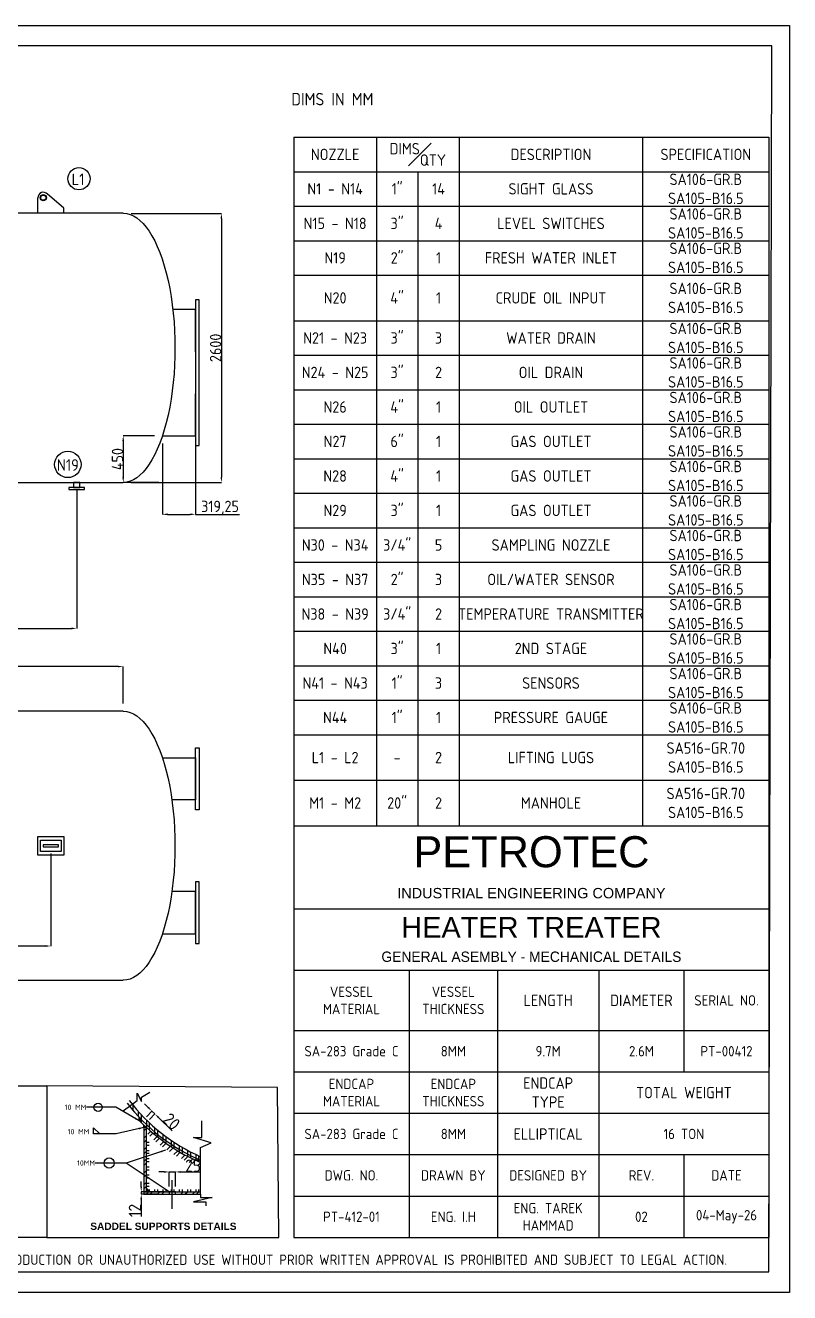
# Model space of a CAD drawing. Header units: inches. Extents: x 24244 to 45259, y -33 to 12215.
# Drawn here: x 37875 to 45259, y -33 to 12215 of the extents above; entities that cross this region are included whole.
import ezdxf

# ---------------------------------------------------------------- set-up
doc = ezdxf.new("R2010")
doc.units = ezdxf.units.IN
doc.header["$LTSCALE"] = 40
doc.header["$MEASUREMENT"] = 0
doc.linetypes.add('CENTER', pattern=[50.8, 31.75, -6.35, 6.35, -6.35])
doc.linetypes.add('CENTER2', pattern=[1.125, 0.75, -0.125, 0.125, -0.125])
doc.layers.add('fitting', color=7, linetype='CENTER2')
doc.styles.add('Annotative', font='arial.ttf')
doc.styles.get("Standard").update_dxf_attribs({"font": 'isocp.shx', "height": 110, "bigfont": '@extfont2.shx'})
doc.dimstyles.new('ISO-25', dxfattribs={"dimtxt": 120, "dimasz": 50, "dimexe": 1.25, "dimexo": 75, "dimtad": 1, "dimtxsty": 'Standard', "dimcen": 0, "dimclrd": 1, "dimclre": 1, "dimclrt": 1, "dimazin": 0, "dimtfac": 1, "dimtmove": 0, "dimatfit": 3, "dimfxl": 1, "dimtfillclr": 1, "dimarcsym": 0})
pattern_1 = [(90, (29312.91, 469.44), (-79.375, 7e-15), []), (90, (29284.846, 497.5), (-79.375, 7e-15), [])]
pattern_2 = [(45, (29312.91, 469.44), (-56.1266, 56.1266), []), (45, (29312.91, 509.125), (-56.1266, 56.1266), [])]

# ---------------------------------------------------------------- blocks, each defined once
blk = doc.blocks.new('*D11')
at = {"color": 1, "lineweight": -2, "ltscale": 0.25, "transparency": 16777216}
for p, q in [((39062, 1757), (39026, 1792)), ((39045, 1668), (39099, 1723)), ((39098, 1722), (39126, 1695)), ((39073, 1641), (39127, 1695)), ((39161, 1660), (39295, 1530))]:
    blk.add_line(p, q, dxfattribs=at)
at = {"color": 1, "ltscale": 0.25, "transparency": 16777216}
for points in [[(39068, 1763), (39056, 1751), (39098, 1722)], [(39167, 1666), (39156, 1654), (39126, 1695)]]:
    blk.add_solid(points, dxfattribs=at)
at = {"layer": 'Defpoints', "color": 0, "ltscale": 0.25, "transparency": 16777216}
for p in [(38993, 1614), (39126, 1695), (39021, 1587)]:
    blk.add_point(p, dxfattribs=at)
at = {"color": 1, "ltscale": 0.25, "transparency": 16777216, "insert": (39288, 1621), "char_height": 120, "attachment_point": 5, "rotation": 315.7765}
blk.add_mtext('20', dxfattribs=at)
blk = doc.blocks.new('*D7')
at = {"color": 1, "lineweight": -2, "ltscale": 0.25, "transparency": 16777216}
for p, q in [((38995, 993), (38995, 1043)), ((39220, 943), (38993, 943)), ((39160, 919), (38993, 919)), ((38995, 943), (38995, 919)), ((38995, 869), (38995, 702))]:
    blk.add_line(p, q, dxfattribs=at)
at = {"color": 1, "ltscale": 0.25, "transparency": 16777216}
for points in [[(38986, 993), (39003, 993), (38995, 943)], [(38986, 869), (39003, 869), (38995, 919)]]:
    blk.add_solid(points, dxfattribs=at)
at = {"layer": 'Defpoints', "color": 0, "ltscale": 0.25, "transparency": 16777216}
for p in [(38995, 919), (39235, 919), (39295, 943)]:
    blk.add_point(p, dxfattribs=at)
at = {"color": 1, "ltscale": 0.25, "transparency": 16777216, "insert": (38934, 761), "char_height": 120, "attachment_point": 5, "rotation": 90}
blk.add_mtext('12', dxfattribs=at)
blk = doc.blocks.new('*D25')
at = {"color": 1, "lineweight": -2, "ltscale": 0.01, "transparency": 16777216}
for p, q in [((39215, 1134), (39165, 1134)), ((39265, 994), (39265, 1135)), ((39265, 1134), (39325, 1134)), ((39325, 994), (39325, 1135)), ((39375, 1134), (39566, 1134))]:
    blk.add_line(p, q, dxfattribs=at)
at = {"color": 1, "ltscale": 0.01, "transparency": 16777216}
for points in [[(39215, 1142), (39215, 1125), (39265, 1134)], [(39375, 1142), (39375, 1125), (39325, 1134)]]:
    blk.add_solid(points, dxfattribs=at)
at = {"layer": 'Defpoints', "color": 0, "ltscale": 0.01, "transparency": 16777216}
for p in [(39325, 1134), (39265, 919), (39325, 919)]:
    blk.add_point(p, dxfattribs=at)
at = {"color": 1, "ltscale": 0.01, "transparency": 16777216, "insert": (39495, 1194), "char_height": 120, "attachment_point": 5}
blk.add_mtext('25', dxfattribs=at)
blk = doc.blocks.new('*D82')
at = {"color": 1, "lineweight": -2, "transparency": 16777216}
for p, q in [((29121, 7723), (29121, 6386)), ((38371, 7723), (38371, 6386)), ((29171, 6387), (38321, 6387))]:
    blk.add_line(p, q, dxfattribs=at)
at = {"color": 1, "transparency": 16777216}
for points in [[(29171, 6395), (29171, 6378), (29121, 6387)], [(38321, 6395), (38321, 6378), (38371, 6387)]]:
    blk.add_solid(points, dxfattribs=at)
at = {"layer": 'Defpoints', "color": 0, "transparency": 16777216}
for p in [(29121, 7798), (38371, 7798), (38371, 6387)]:
    blk.add_point(p, dxfattribs=at)
at = {"color": 1, "transparency": 16777216, "insert": (33790, 6447), "char_height": 120, "attachment_point": 5}
blk.add_mtext('9250', dxfattribs=at)
blk = doc.blocks.new('*D190')
at = {"color": 1, "lineweight": -2, "transparency": 16777216}
for p, q in [((38896, 10398), (39770, 10398)), ((39769, 10348), (39769, 7848)), ((38896, 7798), (39770, 7798))]:
    blk.add_line(p, q, dxfattribs=at)
at = {"color": 1, "transparency": 16777216}
for points in [[(39761, 10348), (39777, 10348), (39769, 10398)], [(39761, 7848), (39777, 7848), (39769, 7798)]]:
    blk.add_solid(points, dxfattribs=at)
at = {"layer": 'Defpoints', "color": 0, "transparency": 16777216}
for p in [(38821, 10398), (38821, 7798), (39769, 7798)]:
    blk.add_point(p, dxfattribs=at)
at = {"color": 1, "transparency": 16777216, "insert": (39713, 9098), "char_height": 110, "attachment_point": 5, "rotation": 90}
blk.add_mtext('2600', dxfattribs=at)
blk = doc.blocks.new('*T191')
at = {"color": 0, "linetype": 'ByBlock', "lineweight": -2, "transparency": 16777216}
for p, q in [((0, 0), (4591, 0)), ((0, 0), (0, -6655)), ((799, 0), (799, -6655)), ((1599, 0), (1599, -6655)), ((3371, 0), (3371, -6655)), ((4591, 0), (4591, -6655)), ((0, -334), (4591, -334)), ((1199, -334), (1199, -6655)), ((0, -667), (4591, -667)), ((0, -1001), (4591, -1001)), ((0, -1334), (4591, -1334)), ((0, -1774), (4591, -1774)), ((0, -2107), (4591, -2107)), ((0, -2441), (4591, -2441)), ((0, -2774), (4591, -2774)), ((0, -3108), (4591, -3108)), ((0, -3442), (4591, -3442)), ((0, -3775), (4591, -3775)), ((0, -4109), (4591, -4109)), ((0, -4442), (4591, -4442)), ((0, -4776), (4591, -4776)), ((0, -5109), (4591, -5109)), ((0, -5443), (4591, -5443)), ((0, -5776), (4591, -5776)), ((0, -6216), (4591, -6216)), ((0, -6655), (4591, -6655))]:
    blk.add_line(p, q, dxfattribs=at)
at = {"color": 0, "transparency": 16777216, "char_height": 110, "attachment_point": 5}
for s, insert, width in [('NOZZLE', (400, -167), 798.89), ('\\A1;\\SDIMS#QTY;', (1199, -167), 799.88), ('DESCRIPTION', (2485, -167), 1771.69), ('SPECIFICATION', (3981, -167), 1220.24), ('{\\C256;SA106-GR.B\\PSA105-B16.5\\P}', (3981, -500), 1214.36), ('N1 - N14', (400, -500), 793.01), ('1"', (999, -500), 394), ('14', (1399, -500), 394), ('{\\C256;SIGHT GLASS}', (2485, -500), 1765.81), ('{\\C256;SA106-GR.B\\PSA105-B16.5\\P}', (3981, -834), 1214.36), ('N15 - N18', (400, -834), 793.01), ('3"', (999, -834), 394), ('4', (1399, -834), 394), ('LEVEL SWITCHES', (2485, -834), 1765.81), ('2"', (999, -1167), 394), ('{\\C256;SA106-GR.B\\PSA105-B16.5}', (3981, -1167), 1214.36), ('N19', (400, -1167), 793.01), ('1', (1399, -1167), 394), ('FRESH WATER INLET', (2485, -1167), 1765.81), ('{\\C256;SA106-GR.B\\PSA105-B16.5\\P}', (3981, -1554), 1214.36), ('N20', (400, -1554), 793.01), ('4"', (999, -1554), 394), ('1', (1399, -1554), 394), ('CRUDE OIL INPUT', (2485, -1554), 1765.81), ('{\\C256;SA106-GR.B\\PSA105-B16.5\\P}', (3981, -1941), 1214.36), ('N21 - N23', (400, -1941), 793.01), ('3"', (999, -1941), 394), ('3', (1399, -1941), 394), ('WATER DRAIN', (2485, -1941), 1765.81), ('3"', (999, -2274), 394), ('{\\C256;SA106-GR.B\\PSA105-B16.5}', (3981, -2274), 1214.36), ('N24 - N25', (400, -2274), 793.01), ('2', (1399, -2274), 394), ('OIL DRAIN', (2485, -2274), 1765.81), ('N26', (400, -2608), 793.01), ('4"', (999, -2608), 394), ('1', (1399, -2608), 394), ('OIL OUTLET', (2485, -2608), 1765.81), ('{\\C256;SA106-GR.B\\PSA105-B16.5}', (3981, -2608), 1214.36), ('{\\C256;SA106-GR.B\\PSA105-B16.5}', (3981, -2941), 1214.36), ('N27', (400, -2941), 793.01), ('6"', (999, -2941), 394), ('1', (1399, -2941), 394), ('GAS OUTLET', (2485, -2941), 1765.81), ('{\\C256;SA106-GR.B\\PSA105-B16.5}', (3981, -3275), 1214.36), ('N28', (400, -3275), 793.01), ('4"', (999, -3275), 394), ('1', (1399, -3275), 394), ('GAS OUTLET', (2485, -3275), 1765.81), ('3"', (999, -3608), 394), ('{\\C256;SA106-GR.B\\PSA105-B16.5}', (3981, -3608), 1214.36), ('N29', (400, -3608), 793.01), ('1', (1399, -3608), 394), ('GAS OUTLET', (2485, -3608), 1765.81), ('{\\C256;SA106-GR.B\\PSA105-B16.5}', (3981, -3942), 1214.36), ('N30 - N34', (400, -3942), 793.01), ('3/4"', (999, -3942), 394), ('5', (1399, -3942), 394), ('SAMPLING NOZZLE', (2485, -3942), 1765.81), ('{\\C256;SA106-GR.B\\PSA105-B16.5}', (3981, -4275), 1214.36), ('N35 - N37', (400, -4275), 793.01), ('2"', (999, -4275), 394), ('3', (1399, -4275), 394), ('OIL/WATER SENSOR', (2485, -4275), 1765.81), ('{\\C256;SA106-GR.B\\PSA105-B16.5}', (3981, -4609), 1214.36), ('N38 - N39', (400, -4609), 793.01), ('3/4"', (999, -4609), 394), ('2', (1399, -4609), 394), ('TEMPERATURE TRANSMITTER ', (2485, -4609), 1765.81), ('N40', (400, -4942), 793.01), ('3"', (999, -4942), 394), ('1', (1399, -4942), 394), ('2ND STAGE', (2485, -4942), 1765.81), ('{\\C256;SA106-GR.B\\PSA105-B16.5}', (3981, -4942), 1214.36), ('{\\C256;SA106-GR.B\\PSA105-B16.5}', (3981, -5276), 1214.36), ('N41 - N43', (400, -5276), 793.01), ('1"', (999, -5276), 394), ('3', (1399, -5276), 394), ('SENSORS', (2485, -5276), 1765.81), ('{\\C256;SA106-GR.B\\PSA105-B16.5}', (3981, -5609), 1214.36), ('N44', (400, -5609), 793.01), ('1"', (999, -5609), 394), ('1', (1399, -5609), 394), ('PRESSURE GAUGE', (2485, -5609), 1765.81), ('{\\C256;SA516-GR.70\\PSA105-B16.5}', (3981, -5996), 1214.36), ('L1 - L2', (400, -5996), 793.01), ('2', (1399, -5996), 394), ('LIFTING LUGS', (2485, -5996), 1765.81), ('-', (999, -5996), 394), ('20"', (999, -6435), 394), ('{\\C256;SA516-GR.70\\PSA105-B16.5}', (3981, -6435), 1214.36), ('M1 - M2', (400, -6435), 793.01), ('2', (1399, -6435), 394), ('MANHOLE', (2485, -6435), 1765.81)]:
    blk.add_mtext(s, dxfattribs=dict(at, insert=insert, width=width))
blk = doc.blocks.new('*D228')
at = {"color": 1, "lineweight": -2, "transparency": 16777216}
for p, q in [((29121, 4211), (29121, 3316)), ((38121, 4211), (38121, 3316)), ((38071, 3317), (29171, 3317))]:
    blk.add_line(p, q, dxfattribs=at)
at = {"color": 1, "transparency": 16777216}
for points in [[(29171, 3326), (29171, 3309), (29121, 3317)], [(38071, 3326), (38071, 3309), (38121, 3317)]]:
    blk.add_solid(points, dxfattribs=at)
at = {"layer": 'Defpoints', "color": 0, "transparency": 16777216}
for p in [(29121, 4286), (38121, 4286), (29121, 3317)]:
    blk.add_point(p, dxfattribs=at)
at = {"color": 1, "transparency": 16777216, "insert": (33621, 3378), "char_height": 120, "attachment_point": 5}
blk.add_mtext('9000', dxfattribs=at)
blk = doc.blocks.new('*T229')
at = {"color": 0, "linetype": 'ByBlock', "lineweight": -2, "transparency": 16777216}
for p, q in [((0, 0), (4591, 0)), ((0, 0), (0, -3979)), ((4591, 0), (4591, -3979)), ((0, -804), (4591, -804)), ((0, -1396), (4591, -1396)), ((1116, -1396), (1116, -3979)), ((1969, -1396), (1969, -3979)), ((2948, -1396), (2948, -3979)), ((3770, -1396), (3770, -2379)), ((0, -1979), (4591, -1979)), ((0, -2379), (4591, -2379)), ((0, -2779), (4591, -2779)), ((0, -3179), (4591, -3179)), ((3770, -3179), (3770, -3979)), ((0, -3579), (4591, -3579)), ((0, -3979), (4591, -3979))]:
    blk.add_line(p, q, dxfattribs=at)
at = {"color": 0, "transparency": 16777216, "insert": (2296, -402), "char_height": 100, "width": 4585.18, "attachment_point": 5, "style": 'Annotative'}
blk.add_mtext('{\\H3x;PETROTEC}\\PINDUSTRIAL ENGINEERING COMPANY', dxfattribs=at)
at = {"color": 0, "transparency": 16777216, "attachment_point": 5}
for s, insert, char_height, width in [('{\\f@Arial Unicode MS|b0|i0|c0|p34;\\H2x;\\C256;HEATER TREATER^J\\Ftxt|c0;\\H0.5x;GENERAL ASEMBLY - MECHANICAL DETAILS}', (2296, -1100), 100, 4585.18), ('\\A1;VESSEL\\PMATERIAL', (558, -1688), 100, 1110.03), ('\\A1;VESSEL\\PTHICKNESS', (1542, -1688), 100, 846.52), ('LENGTH', (2458, -1688), 110, 973.26), ('DIAMETER', (3359, -1688), 110, 816.63), ('SERIAL NO.', (4181, -1688), 100, 814.74), ('\\A1;SA-283 Grade C', (558, -2179), 100, 1110.03), ('8MM', (1542, -2179), 100, 846.52), ('\\A1;9.7M', (2458, -2179), 100, 973.26), ('2.6M', (3359, -2179), 100, 816.63), ('PT-00412', (4181, -2179), 100, 814.74), ('ENDCAP\\P{\\A1;MATERIAL}', (558, -2579), 100, 1110.03), ('ENDCAP\\PTHICKNESS', (1542, -2579), 100, 846.52), ('ENDCAP\\PTYPE', (2458, -2579), 110, 973.26), ('TOTAL WEIGHT', (3769, -2579), 110, 1637.37), ('\\A1;SA-283 Grade C', (558, -2979), 100, 1110.03), ('8MM', (1542, -2979), 100, 846.52), ('ELLIPTICAL ', (2458, -2979), 110, 973.26), ('16 TON', (3769, -2979), 100, 1637.37), ('DWG. NO.', (558, -3379), 100, 1110.03), ('DRAWN BY', (1542, -3379), 100, 846.52), ('DESIGNED BY', (2458, -3379), 100, 973.26), ('REV.', (3359, -3379), 100, 816.63), ('DATE', (4181, -3379), 100, 814.74), ('ENG. TAREK HAMMAD', (2458, -3779), 100, 973.26), ('PT-412-01', (558, -3779), 100, 1110.03), ('ENG. I.H', (1542, -3779), 100, 846.52), ('02', (3359, -3779), 100, 816.63), ('04-May-26', (4181, -3779), 100, 814.74)]:
    blk.add_mtext(s, dxfattribs=dict(at, insert=insert, char_height=char_height, width=width))
blk = doc.blocks.new('*D230')
at = {"color": 1, "lineweight": -2, "transparency": 16777216}
for p, q in [((39124, 8248), (38820, 8248)), ((38821, 8198), (38821, 7848)), ((39164, 7798), (38820, 7798))]:
    blk.add_line(p, q, dxfattribs=at)
at = {"color": 1, "transparency": 16777216}
for points in [[(38812, 8198), (38829, 8198), (38821, 8248)], [(38812, 7848), (38829, 7848), (38821, 7798)]]:
    blk.add_solid(points, dxfattribs=at)
at = {"layer": 'Defpoints', "color": 0, "transparency": 16777216}
for p in [(39199, 8248), (38821, 7798), (39239, 7798)]:
    blk.add_point(p, dxfattribs=at)
at = {"color": 1, "transparency": 16777216, "insert": (38765, 8023), "char_height": 110, "attachment_point": 5, "rotation": 90}
blk.add_mtext('450', dxfattribs=at)
blk = doc.blocks.new('*D231')
at = {"color": 1, "lineweight": -2, "transparency": 16777216}
for p, q in [((39199, 8173), (39199, 7488)), ((39518, 8173), (39518, 7488)), ((39249, 7489), (39468, 7489)), ((39518, 7489), (39943, 7489))]:
    blk.add_line(p, q, dxfattribs=at)
at = {"color": 1, "transparency": 16777216}
for points in [[(39249, 7498), (39249, 7481), (39199, 7489)], [(39468, 7498), (39468, 7481), (39518, 7489)]]:
    blk.add_solid(points, dxfattribs=at)
at = {"layer": 'Defpoints', "color": 0, "transparency": 16777216}
for p in [(39199, 8248), (39518, 8248), (39518, 7489)]:
    blk.add_point(p, dxfattribs=at)
at = {"color": 1, "transparency": 16777216, "insert": (39756, 7553), "char_height": 110, "attachment_point": 5}
blk.add_mtext('319,25', dxfattribs=at)
blk = doc.blocks.new('*D241')
at = {"color": 1, "lineweight": -2, "transparency": 16777216}
for p, q in [((33561, 5933), (33561, 6019)), ((38771, 6018), (33611, 6018)), ((38821, 5661), (38821, 6019))]:
    blk.add_line(p, q, dxfattribs=at)
at = {"color": 1, "transparency": 16777216}
for points in [[(33611, 6026), (33611, 6010), (33561, 6018)], [(38771, 6026), (38771, 6010), (38821, 6018)]]:
    blk.add_solid(points, dxfattribs=at)
at = {"layer": 'Defpoints', "color": 0, "transparency": 16777216}
for p in [(33561, 6018), (33561, 5858), (38821, 5586)]:
    blk.add_point(p, dxfattribs=at)
at = {"color": 1, "transparency": 16777216, "insert": (36191, 6074), "char_height": 110, "attachment_point": 5}
blk.add_mtext('5260', dxfattribs=at)

msp = doc.modelspace()

# ---------------------------------------------------------------- hatches: boundary and pattern name
at = {"ltscale": 0.01}
h = msp.add_hatch(dxfattribs=at)
h.set_pattern_fill('STEEL', color=256, scale=25, angle=45, style=0)
h.set_pattern_definition(pattern_1)
h.paths.add_polyline_path([(38988.997, 1647.225), (38981.528, 1625.377, 0.007453206), (39020.82, 1586.804), (39044.82, 1586.804), (39044.82, 1564.339, 0.085028126), (39568.611, 1225.784), (39568.611, 1246.213, -0.097740078)])
h.paths.add_polyline_path([(38906.482, 1788.264), (38880.78, 1769.154, 0.120408709), (39568.611, 1246.213), (39568.611, 1281.17, -0.118241311)])
h = msp.add_hatch(color=256, dxfattribs=at)
h.paths.add_polyline_path([(39044.82, 1561.762), (39020.82, 1586.804), (39020.82, 1563.572)])
h.paths.add_polyline_path([(38988.997, 1647.225, -0.003656645), (38970.593, 1666.458, 0.185422647), (38981.528, 1625.377)])
at = {"ltscale": 25}
h = msp.add_hatch(dxfattribs=at)
h.set_pattern_fill('STEEL', color=256, scale=25, style=0)
h.set_pattern_definition(pattern_2)
h.paths.add_polyline_path([(39020.82, 1586.804), (39020.82, 1534.576, 0.121967231), (39568.611, 1183.618), (39568.611, 1225.784, -0.089511597)])
at = {"ltscale": 0.25}
h = msp.add_hatch(dxfattribs=at)
h.set_pattern_fill('STEEL', color=256, scale=25, style=0)
h.set_pattern_definition(pattern_2)
h.paths.add_polyline_path([(39044.82, 942.897), (39044.82, 1561.762), (39020.82, 1563.572), (39020.82, 942.897)])
at = {"ltscale": 25}
h = msp.add_hatch(dxfattribs=at)
h.set_pattern_fill('STEEL', color=256, scale=25, angle=135, style=0)
h.set_pattern_definition([(180, (29312.91, 469.44), (-7e-15, -79.375), []), (180, (29284.846, 441.375), (-7e-15, -79.375), [])])
h.paths.add_polyline_path([(39070.57, 1456.764), (39044.82, 1456.764), (39044.82, 969.789, -0.358511502), (39066.946, 952.779), (39066.946, 964.358), (39070.57, 964.358)])
at = {"ltscale": 0.01}
h = msp.add_hatch(dxfattribs=at)
h.set_pattern_fill('STEEL', color=256, scale=25, style=0)
h.set_pattern_definition(pattern_2)
h.paths.add_polyline_path([(39264.716, 919.972), (39264.716, 942.897), (39020.82, 942.897), (39020.82, 919.972)])
h.paths.add_polyline_path([(39568.611, 919.972), (39568.611, 939.972), (39568.611, 942.897), (39324.716, 942.897), (39324.716, 919.972)])
msp.add_hatch(color=256, dxfattribs=at).paths.add_polyline_path([(39044.82, 969.789), (39044.82, 942.897), (39066.946, 942.897, 0.492592019)])
at = {"ltscale": 25}
h = msp.add_hatch(dxfattribs=at)
h.set_pattern_fill('STEEL', color=256, scale=25, angle=45, style=0)
h.set_pattern_definition(pattern_1)
h.paths.add_polyline_path([(39294.716, 964.358), (39066.946, 964.358), (39066.946, 952.779, -0.113955914), (39066.946, 942.897), (39294.716, 942.897)])
h.paths.add_polyline_path([(39567.046, 964.358), (39294.716, 964.358), (39294.716, 942.897), (39567.046, 942.897)])

# ---------------------------------------------------------------- linework, layer by layer
at = {"ltscale": 1000}
for p, q in [((37995.79, 10398.406), (37995.79, 10548.406)), ((38245.79, 10448.406), (38086.267, 10585.883)), ((38245.79, 10398.406), (38245.79, 10448.406)), ((38245.79, 10398.406), (37995.79, 10398.406)), ((38981.528, 1625.377), (38988.997, 1647.225)), ((39020.82, 1586.804), (39020.82, 919.972)), ((39020.82, 942.897), (39568.611, 942.897)), ((39020.82, 919.972), (39568.611, 919.972)), ((39020.82, 918.897), (39568.611, 918.897))]:
    msp.add_line(p, q, dxfattribs=at)
at = {"ltscale": 0.25}
for p, q in [((38076.148, 10562.312), (38076.148, 10562.312)), ((38954.657, 1824.082), (38954.657, 1895.759)), ((38954.657, 1895.759), (38998.327, 1814.733)), ((38998.327, 1855.246), (39076.309, 1905.108)), ((38998.327, 1814.733), (38998.327, 1855.246)), ((38820.529, 1724.357), (38954.657, 1824.082)), ((39568.611, 939.972), (39568.611, 1225.784)), ((39568.611, 919.972), (39568.611, 939.972))]:
    msp.add_line(p, q, dxfattribs=at)
for p, q in [((29120.79, 7798.406), (38820.79, 7798.406)), ((29120.79, 2986.187), (38820.79, 2986.187))]:
    msp.add_line(p, q)
at = {"color": 1, "ltscale": 1000}
msp.add_line((40311.589, 1950.457), (40311.589, 1950.457), dxfattribs=at)
msp.add_line((40311.589, 1950.457), (40311.589, 1950.457), dxfattribs=at)
msp.add_line((40311.589, 1950.457), (40311.589, 1950.457), dxfattribs=at)
at = {"ltscale": 0.01}
for p, q in [((39579.563, 1467.51), (39579.563, 1628.292)), ((38534.586, 1500.803), (38534.586, 1561.588)), ((38534.586, 1561.588), (38595.425, 1500.803)), ((39020.82, 1586.804), (39044.82, 1561.762)), ((39020.82, 1563.572), (39020.82, 1586.804)), ((39044.82, 1561.762), (39020.82, 1563.572)), ((39669.311, 1414.947), (39499.099, 1467.51)), ((39499.099, 1467.51), (39579.563, 1467.51)), ((39568.611, 1371.66), (39669.311, 1414.947)), ((39568.611, 1225.784), (39568.611, 1371.66)), ((39678.595, 886.223), (39499.099, 846.028)), ((39568.611, 918.897), (39568.611, 886.223)), ((39568.611, 886.223), (39678.595, 886.223)), ((39499.099, 846.028), (39619.795, 846.028)), ((39619.795, 846.028), (39619.795, 805.832))]:
    msp.add_line(p, q, dxfattribs=at)
at = {"linetype": 'CENTER', "ltscale": 1000}
msp.add_line((39294.716, 778.757), (39294.716, 1053.612), dxfattribs=at)
at = {"ltscale": 0.2}
for points in [[(45258.872, -32.751), (24243.895, -32.751), (24243.895, 12214.906), (45258.872, 12214.906)], [(37995.79, 4376.187), (38245.79, 4376.187), (38245.79, 4196.187), (37995.79, 4196.187)], [(38020.79, 4341.187), (38220.79, 4341.187), (38220.79, 4231.187), (38020.79, 4231.187)], [(38045.79, 4276.187), (38195.79, 4276.187), (38195.79, 4296.187), (38045.79, 4296.187)]]:
    msp.add_lwpolyline(points, close=True, dxfattribs=at)
for points in [[(45086.249, 12016.071), (24471.36, 12016.071), (24444.216, 167.288), (45059.105, 167.288)], [(38294.59, 7729.356), (38446.99, 7729.356), (38446.99, 7748.406), (38294.59, 7748.406)], [(38340.64, 7748.406), (38400.94, 7748.406), (38400.94, 7798.406), (38340.64, 7798.406)], [(39518.35, 5231.437), (39554.95, 5231.437), (39554.95, 4634.537), (39518.35, 4634.537)], [(39518.35, 3340.937), (39554.95, 3340.937), (39554.95, 3937.837), (39518.35, 3937.837)]]:
    msp.add_lwpolyline(points, close=True)
for points in [[(38820.79, 10398.406), (29120.79, 10398.406)], [(39554.95, 8750.056), (39554.95, 9562.856), (39518.35, 9562.856), (39518.35, 8750.056)], [(39518.35, 9061.206), (39518.35, 9467.606), (39300.202, 9467.606)], [(39518.35, 8750.056), (39518.35, 8153.156), (39554.95, 8153.156), (39554.95, 8750.056)], [(39199.104, 8248.406), (39518.35, 8248.406), (39518.35, 8654.806)], [(38820.79, 5586.187), (29120.79, 5586.187)], [(39199.104, 5136.187), (39518.35, 5136.187), (39518.35, 4729.787), (39290.78, 4729.787)], [(39199.104, 3436.187), (39518.35, 3436.187), (39518.35, 3842.587), (39290.78, 3842.587)]]:
    msp.add_lwpolyline(points)
at = {"ltscale": 1000}
for points in [[(38083.931, 500.709), (36077.113, 500.709), (36077.113, 1965.562), (38083.931, 1965.562)], [(38083.931, 500.709), (40323.218, 500.709), (40311.589, 1950.457), (38083.931, 1965.562)], [(39324.716, 942.897), (39264.716, 942.897), (39264.716, 918.897), (39324.716, 918.897)]]:
    msp.add_lwpolyline(points, close=True, dxfattribs=at)
at = {"ltscale": 0.25}
msp.add_lwpolyline([(39044.82, 1561.762), (39020.82, 1563.572), (39020.82, 942.897), (39044.82, 942.897)], close=True, dxfattribs=at)
for centre, radius in [((38393.235, 10732.843), 108.086), ((38285.673, 7971.388), 127.317)]:
    msp.add_circle(centre, radius)
at = {"ltscale": 1000}
for radius in [30.163, 24.625]:
    msp.add_circle((38048.79, 10548.406), radius, dxfattribs=at)
at = {"ltscale": 0.01}
for centre, radius in [((38578.042, 1758.414), 40.523), ((38685.236, 1220.037), 49.206)]:
    msp.add_circle(centre, radius, dxfattribs=at)
at = {"ltscale": 1000}
for centre, radius, start, end in [((38048.79, 10548.406), 53, 41.8616652, 180), ((40294.716, 2915.097), 1820, 217.8369264, 246.4869128), ((40294.716, 2915.097), 1788, 217.5740394, 246.0400027), ((40294.942, 2923.979), 1847.005, 224.6751042, 246.8432406)]:
    msp.add_arc(centre, radius, start, end, dxfattribs=at)
at = {"ltscale": 0.01}
for centre, radius, start, end in [((39029.545, 1660.155), 59.289, 173.896668, 215.9151917), ((39045.547, 947.838), 21.963, 346.997703, 91.8956598)]:
    msp.add_arc(centre, radius, start, end, dxfattribs=at)
at = {"extrusion": (0, 0, -1)}
for centre in [(38820.79, 9098.406), (38820.79, 4286.187)]:
    msp.add_ellipse(centre, major_axis=(0, 1300), ratio=0.384615385, start_param=0, end_param=3.141592654, dxfattribs=at)

# ---------------------------------------------------------------- block references
for name, p in [('*T191', (40467.922, 11134.758)), ('*T229', (40467.922, 4479.808))]:
    msp.add_blockref(name, p)

# ---------------------------------------------------------------- texts
msp.add_text('DIMS IN MM', height=120).set_placement((40445.036, 11441.65))
at = {"ltscale": 0.01, "char_height": 50, "attachment_point": 9}
for s, insert, width in [('10 MM', (38464.43, 1733.414), 332.54386), ('10 MM', (38493.766, 1497.909), 332.54386), ('10MM', (38548.446, 1195.037), 160.3805)]:
    msp.add_mtext(s, dxfattribs=dict(at, insert=insert, width=width))
at = {"ltscale": 1000, "insert": (38502.497, 643.744), "char_height": 70, "width": 2016.74622, "attachment_point": 1}
msp.add_mtext('{\\f@Arial Unicode MS|b1|i0|c0|p34;SADDEL SUPPORTS DETAILS}', dxfattribs=at)
at = {"color": 5, "ltscale": 1000, "insert": (35992.357, 335.551), "char_height": 100, "width": 15213.71634, "attachment_point": 1}
msp.add_mtext('{\\C256;PROPERTY OF PETROTEC. REPRODUCTION OR UNAUTHORIZED USE WITHOUT PRIOR WRITTEN APPROVAL IS PROHIBITED AND SUBJECT TO LEGAL ACTION.}', dxfattribs=at)
at = {"layer": 'fitting'}
for s, p in [('L1', (38322.616, 10670.994)), ('N19', (38179.834, 7909.357))]:
    msp.add_text(s, height=112.5, dxfattribs=at).set_placement(p)

# ---------------------------------------------------------------- dimensions: what is measured, and where the dimension line sits
for base, p1, p2, picture, middle in [((39768.909, 7798.406), (38820.79, 10398.406), (38820.79, 7798.406), '*D190', (39713.273, 9098.406)), ((38820.79, 7798.406), (39199.104, 8248.406), (39239.104, 7798.406), '*D230', (38765.165, 8023.406))]:
    dim = msp.add_linear_dim(base=base, p1=p1, p2=p2, angle=90, dimstyle='ISO-25')
    dim.commit()
    dim.dimension.update_dxf_attribs({"geometry": picture, "text_midpoint": middle})
for base, p1, p2, picture, middle in [((39518.35, 7489.19), (39199.104, 8248.406), (39518.35, 8248.406), '*D231', (39755.696, 7553.076)), ((33560.79, 6018.128), (38820.79, 5586.187), (33560.79, 5858.445), '*D241', (36190.79, 6073.764)), ((29120.79, 3317.466), (38120.79, 4286.187), (29120.79, 4286.187), '*D228', (33620.79, 3378.091))]:
    dim = msp.add_linear_dim(base=base, p1=p1, p2=p2, dimstyle='ISO-25')
    dim.commit()
    dim.dimension.update_dxf_attribs({"geometry": picture, "text_midpoint": middle})
dim = msp.add_linear_dim(base=(38370.79, 6386.794), p1=(29120.79, 7798.406), p2=(38370.79, 7798.406), dimstyle='ISO-25')
dim.commit()
dim.dimension.update_dxf_attribs({"geometry": '*D82', "text_midpoint": (33789.972, 6386.794), "dimtype": 160})
at = {"ltscale": 0.25}
dim = msp.add_aligned_dim(p1=(38992.787, 1614.088), p2=(39020.82, 1586.804), distance=150.323, dimstyle='ISO-25', override={"dimdec": 0, "dimlfac": 0.5}, dxfattribs=at)
dim.commit()
dim.dimension.update_dxf_attribs({"geometry": '*D11', "text_midpoint": (39288.49, 1620.673)})
at = {"ltscale": 0.01}
dim = msp.add_linear_dim(base=(39324.716, 1133.579), p1=(39264.716, 918.897), p2=(39324.716, 918.897), dimstyle='ISO-25', override={"dimdec": 0, "dimlfac": 0.42}, dxfattribs=at)
dim.commit()
dim.dimension.update_dxf_attribs({"geometry": '*D25', "text_midpoint": (39495.35, 1194.216)})
at = {"ltscale": 0.25}
dim = msp.add_linear_dim(base=(38994.716, 918.897), p1=(39294.716, 942.897), p2=(39235.006, 918.897), angle=90, dimstyle='ISO-25', override={"dimlfac": 0.5}, dxfattribs=at)
dim.commit()
dim.dimension.update_dxf_attribs({"geometry": '*D7', "text_midpoint": (38934.079, 760.668)})

# ---------------------------------------------------------------- leaders
at = {"ltscale": 0.01, "annotation_type": 0, "has_hookline": 1, "hookline_direction": 1}
for points, text_width in [([(38981.528, 1625.377), (38748.972, 1758.414), (38465.055, 1758.414)], 155), ([(39229.895, 1344.501), (38850.372, 1220.037), (38549.071, 1220.037)], 135)]:
    msp.add_leader(points, dimstyle='ISO-25', override={"dimgap": 0.625, "dimtad": 0}, dxfattribs=dict(at, text_width=text_width))
at = {"ltscale": 0.01}
for points in [[(39020.82, 1563.572), (38751.87, 1500.803), (38534.586, 1500.803)], [(39264.716, 942.897), (38850.372, 1220.037)]]:
    msp.add_leader(points, dimstyle='ISO-25', override={"dimgap": 0.625, "dimtad": 0}, dxfattribs=at)

doc.saveas('drawing.dxf')
